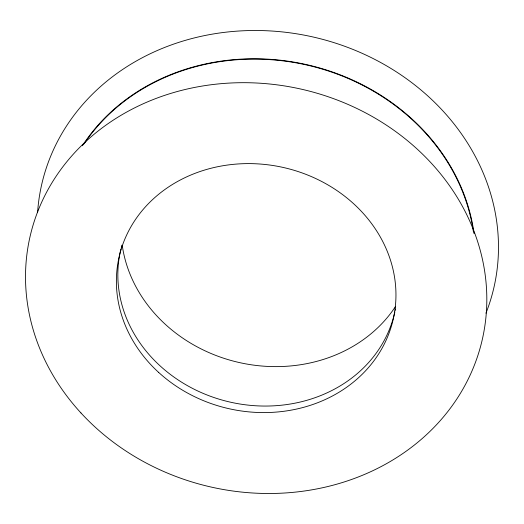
<?xml version="1.0" encoding="UTF-8"?>
<svg xmlns="http://www.w3.org/2000/svg" width="524" height="524" viewBox="0 0 524 524"><rect width="100%" height="100%" fill="white"/><g stroke="black" fill="none" stroke-linecap="round" stroke-linejoin="round"><path stroke-width="0.79" d="M84.095 143.877A210.641 185.293 12.6 0 1 306.691 65.002A210.641 185.293 12.6 0 1 473.434 232.001M394.854 311.937A140.543 123.631 12.6 0 1 229.702 402.006A140.543 123.631 12.6 0 1 120.926 248.939M121.306 247.433A140.543 123.631 12.6 0 1 121.909 245.18M395.476 308.891A140.543 123.631 12.6 0 1 395.175 310.418M37.617 212.089A231.909 203.993 12.6 0 1 312.828 36.935A231.909 203.993 12.6 0 1 485.951 313.214M82.399 145.751A211.034 185.634 12.6 0 1 306.317 64.563A211.034 185.634 12.6 0 1 474.05 233.606M395.45 306.599A147.578 129.814 12.6 0 1 239.54 362.601A147.578 129.814 12.6 0 1 122.269 245.573M158.674 372.426A140.543 123.631 12.6 0 0 391.67 325.234A140.543 123.631 12.6 0 0 218.161 166.625A140.543 123.631 12.6 0 0 158.674 372.426M80.971 412.971A231.909 203.993 12.6 0 0 473.689 366.898A231.909 203.993 12.6 0 0 213.838 84.416A231.909 203.993 12.6 0 0 80.971 412.971"/></g></svg>
